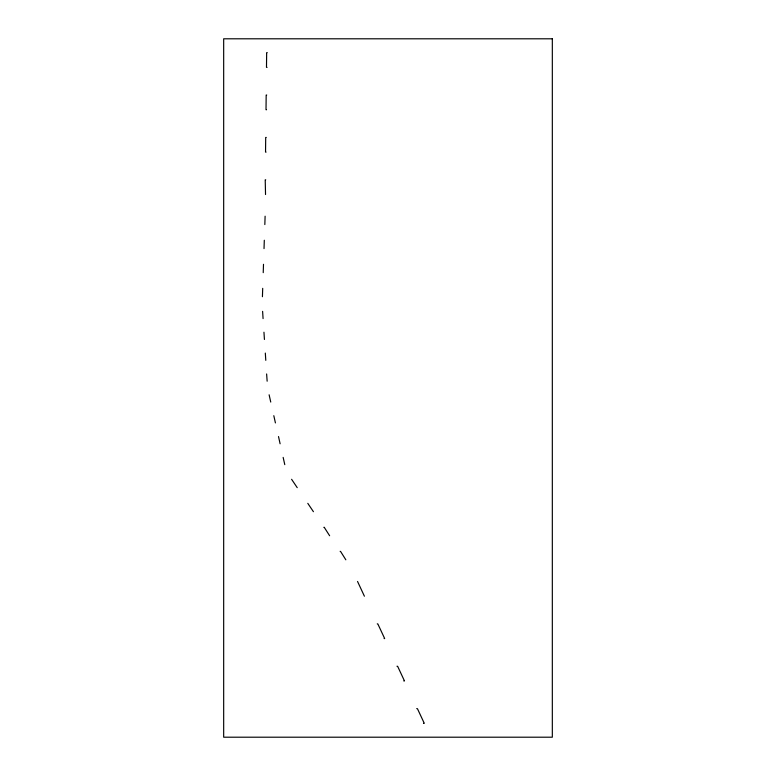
<?xml version="1.0" encoding="UTF-8"?>
<svg xmlns="http://www.w3.org/2000/svg" width="776" height="776" viewBox="0 0 776 776"><rect width="100%" height="100%" fill="white"/><g stroke="black" fill="none" stroke-linecap="round" stroke-linejoin="round"><path stroke-width="1.16" d="M275.422 422.92L273.812 415.693M269.117 394.8L270.746 402.065M280.107 443.785L278.516 436.558M266.624 373.964L267.148 381.2M284.782 464.649L283.153 457.394M265.314 353.08L265.79 360.336M297.227 487.658L291.592 479.287M263.956 332.215L264.432 339.471M262.608 311.351L263.074 318.606M313.426 511.704L307.791 503.343M262.705 288.342L262.424 296.713M364.4 596.21L357.542 581.466M265.712 179.789L265.217 179.848L265.537 194.534M266.207 137.4L265.702 137.459L265.537 152.096L266.032 152.144M329.635 535.75L324.3 527.418M266.711 95.011L266.178 95.06L266.013 109.707L266.537 109.755M263.5 264.296L263.229 272.657M267.206 52.622L266.653 52.671L266.488 67.318L267.031 67.367M384.11 638.6L384.663 638.541L377.825 623.904L377.252 623.856M403.83 680.988L404.471 680.94L397.632 666.293L396.963 666.245M264.306 240.25L264.024 248.611M345.834 559.806L340.586 551.464A35.347 6.742 56.3 0 1 340.13 551.329M423.541 723.377L424.278 723.329L417.44 708.682L416.683 708.633M265.111 216.194L264.829 224.565M324.252 527.341A34.309 5.063 56.3 0 1 323.922 527.282M552.328 38.8L223.672 38.8L223.672 737.2L552.328 737.2L552.328 38.8"/></g></svg>
